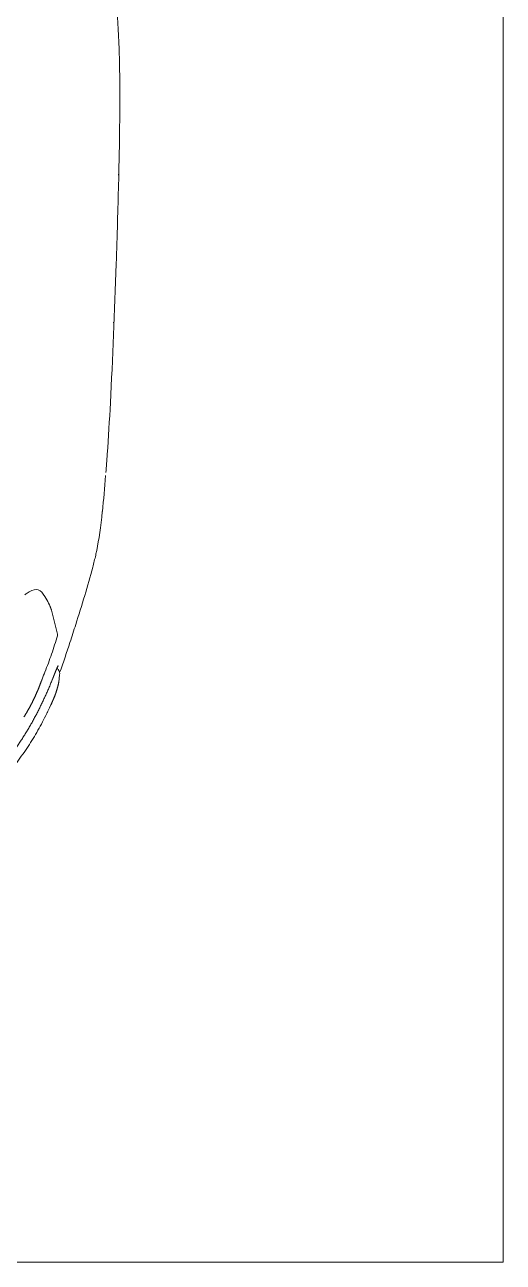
# Model space of a CAD drawing. Extents: x -1286 to 34975, y -230 to 6637.
# Drawn here: x 33765.2 to 33824.4, y 1407 to 1559.9 of the extents above; entities that cross this region are included whole.
import ezdxf
from ezdxf.xclip import XClip

# ---------------------------------------------------------------- set-up
doc = ezdxf.new("R2010")
doc.units = 0
doc.header["$LTSCALE"] = 20
doc.header["$XCLIPFRAME"] = 0
doc.layers.get('0').update_dxf_attribs({"color": 9, "lineweight": 9})
doc.layers.add('04', color=9, linetype='Continuous', lineweight=9)
doc.layers.add('06D', color=9, linetype='Continuous', lineweight=9)

# ---------------------------------------------------------------- blocks, each defined once
blk = doc.blocks.new('p-araba-polo')
at = {"extrusion": (0, 0, -1)}
for p, q in [((0.3189, 0.7484), (0.328, 0.7495)), ((0.3334, 0.7485), (0.3346, 0.7476)), ((0.3344, 0.7478), (0.3365, 0.7464)), ((0.4081, 0.7394), (0.3783, 0.7469)), ((0.4278, 0.7293), (0.4248, 0.7314))]:
    blk.add_line(p, q, dxfattribs=at)
at = {"flags": 128}
blk.add_lwpolyline([(0.427, 0.7064), (0.4277, 0.7072), (0.4282, 0.7081)], dxfattribs=at)
for points, degree, knots in [([(0.578, 0.8067), (0.5852, 0.8073), (0.6136, 0.8094), (0.6943, 0.8142), (0.7938, 0.8181), (0.9022, 0.8216), (0.9869, 0.8238), (1.0486, 0.8241), (1.0808, 0.8236)], 3, [0, 0, 0, 0, 0.049552, 0.182368, 0.511137, 0.607099, 0.78604, 1, 1, 1, 1]), ([(0.4758, 0.7941), (0.4779, 0.7946), (0.4931, 0.7978), (0.5106, 0.8003), (0.5297, 0.8023)], 3, [0, 0, 0, 0, 0.124213, 1, 1, 1, 1]), ([(0.5894, 0.8074), (0.5894, 0.8074), (0.5894, 0.8074), (0.5894, 0.8074), (0.5894, 0.8074), (0.5894, 0.8074), (0.5894, 0.8074), (0.5894, 0.8074), (0.5894, 0.8074), (0.5894, 0.8074), (0.5894, 0.8074), (0.5894, 0.8074), (0.5894, 0.8074), (0.5894, 0.8074), (0.5894, 0.8074)], 7, [0, 0, 0, 0, 0, 0, 0, 0, 1, 1, 1, 1, 1, 1, 1, 1, 1, 1, 1, 1, 1, 1, 1]), ([(0.3308, 0.7495), (0.3436, 0.7542), (0.3636, 0.7609), (0.3938, 0.7706), (0.4254, 0.7806), (0.4544, 0.789), (0.4711, 0.793), (0.4757, 0.7941)], 3, [0, 0, 0, 0, 0.260213, 0.420209, 0.662967, 0.897224, 1, 1, 1, 1]), ([(0.1774, 0.6572), (0.18, 0.6601), (0.1853, 0.6658), (0.1936, 0.6741), (0.2022, 0.6821), (0.2111, 0.6897), (0.2203, 0.697), (0.2298, 0.7039), (0.2395, 0.7105), (0.2494, 0.7168), (0.2595, 0.7227), (0.2698, 0.7283), (0.2803, 0.7337), (0.2874, 0.737), (0.2909, 0.7387)], 3, [0, 0, 0, 0, 0.083333, 0.166665, 0.249997, 0.333329, 0.416662, 0.499995, 0.583328, 0.666661, 0.749996, 0.83333, 0.916665, 1, 1, 1, 1]), ([(0.2909, 0.7387), (0.2938, 0.74), (0.2996, 0.7426), (0.3085, 0.7459), (0.3146, 0.7476), (0.3178, 0.7481)], 3, [0, 0, 0, 0, 0.333411, 0.666747, 1, 1, 1, 1]), ([(0.3764, 0.7468), (0.3726, 0.7457), (0.3649, 0.7434), (0.3536, 0.7396), (0.3424, 0.7356), (0.3351, 0.7327), (0.3314, 0.7312)], 3, [0, 0, 0, 0, 0.250001, 0.500002, 0.750003, 1, 1, 1, 1]), ([(0.3314, 0.7312), (0.3306, 0.7308), (0.3289, 0.7302), (0.3265, 0.7292), (0.3241, 0.7283), (0.3217, 0.7274), (0.3202, 0.7269), (0.3195, 0.7266)], 3, [0, 0, 0, 0, 0.19886, 0.400952, 0.606006, 0.809658, 1, 1, 1, 1])]:
    blk.add_open_spline(points, degree=degree, knots=knots)
for points, degree in [([(0.7638, 0.8164), (0.7637, 0.8164), (0.7637, 0.8163), (0.7636, 0.8162), (0.7635, 0.8161), (0.7634, 0.8159)], 5), ([(0.7638, 0.8164), (0.7637, 0.8164), (0.7637, 0.8163), (0.7636, 0.8162), (0.7635, 0.8161), (0.7634, 0.8159)], 5), ([(0.9357, 0.8222), (0.9352, 0.8222), (0.9348, 0.8222), (0.9343, 0.8222)], 3), ([(0.9453, 0.8224), (0.9455, 0.8224), (0.9457, 0.8224), (0.9459, 0.8223), (0.9461, 0.8222), (0.9463, 0.8221)], 5), ([(0.9453, 0.8224), (0.9455, 0.8224), (0.9457, 0.8224), (0.9459, 0.8223), (0.9461, 0.8222), (0.9463, 0.8221)], 5), ([(1.0811, 0.8236), (1.0881, 0.8235), (1.0946, 0.8233), (1.1009, 0.8231)], 3), ([(1.1014, 0.8231), (1.1013, 0.8231), (1.1011, 0.8231), (1.101, 0.8231), (1.1008, 0.8231), (1.1007, 0.8231), (1.1006, 0.8231), (1.1004, 0.8231)], 7), ([(1.1004, 0.8231), (1.1009, 0.8231), (1.1013, 0.8231), (1.1018, 0.8231), (1.1022, 0.823), (1.1026, 0.8229)], 5), ([(1.1026, 0.8229), (1.1022, 0.823), (1.1018, 0.8231), (1.1013, 0.8231), (1.1009, 0.8231), (1.1004, 0.8231)], 5), ([(1.1004, 0.8231), (1.1008, 0.8231), (1.1011, 0.8231), (1.1015, 0.8231)], 3), ([(1.1009, 0.8231), (1.1242, 0.8223), (1.1443, 0.821), (1.1589, 0.8187)], 3), ([(0.5299, 0.8024), (0.5443, 0.8039), (0.5588, 0.8052), (0.5741, 0.8064)], 3), ([(0.328, 0.7495), (0.3299, 0.7499), (0.3326, 0.7491), (0.3334, 0.7485)], 3), ([(0.3217, 0.7403), (0.3016, 0.7322), (0.2819, 0.7231), (0.2626, 0.713), (0.244, 0.7016), (0.2263, 0.6886), (0.21, 0.6742), (0.1949, 0.6585)], 7), ([(0.2817, 0.7343), (0.2817, 0.7343), (0.2818, 0.7344), (0.2818, 0.7344)], 3), ([(0.284, 0.7354), (0.2863, 0.7365), (0.2886, 0.7376), (0.2909, 0.7387)], 3), ([(0.3189, 0.7484), (0.3138, 0.7474), (0.3089, 0.7461), (0.3042, 0.7445), (0.2997, 0.7427), (0.2953, 0.7407), (0.2909, 0.7387)], 6), ([(0.291, 0.7387), (0.2909, 0.7387), (0.2909, 0.7387)], 2), ([(0.3392, 0.7476), (0.3378, 0.7469), (0.3359, 0.746), (0.3336, 0.745), (0.3308, 0.7439), (0.3278, 0.7427), (0.3247, 0.7415), (0.3217, 0.7403)], 7), ([(0.3218, 0.7403), (0.3218, 0.7404), (0.3217, 0.7404), (0.3217, 0.7403), (0.3217, 0.7403), (0.3217, 0.7403)], 5), ([(0.3217, 0.7403), (0.3217, 0.7403), (0.3217, 0.7404), (0.3217, 0.7404), (0.3218, 0.7403), (0.3218, 0.7403)], 5), ([(0.3342, 0.7479), (0.3342, 0.7479), (0.3342, 0.7479), (0.3343, 0.7479), (0.3343, 0.7479), (0.3343, 0.7479)], 5), ([(0.3342, 0.7479), (0.3342, 0.7479), (0.3343, 0.7479), (0.3343, 0.7479)], 3), ([(0.3392, 0.7476), (0.3389, 0.7475), (0.3386, 0.7474), (0.3383, 0.7472), (0.3379, 0.747), (0.3377, 0.7468)], 5), ([(0.3392, 0.7476), (0.339, 0.7475), (0.3387, 0.7474), (0.3385, 0.7473), (0.3382, 0.7472), (0.338, 0.747)], 5), ([(0.3764, 0.7468), (0.3768, 0.7469), (0.3772, 0.747), (0.3776, 0.747), (0.378, 0.747), (0.3783, 0.7469)], 5), ([(0.4081, 0.7394), (0.4089, 0.7391), (0.4097, 0.7388), (0.4106, 0.7385), (0.4114, 0.7382), (0.4122, 0.7378), (0.4131, 0.7375)], 6), ([(0.4248, 0.7314), (0.4196, 0.7347), (0.4139, 0.7373), (0.4081, 0.7394)], 3), ([(0.3195, 0.7266), (0.3131, 0.7243), (0.3067, 0.7217), (0.3004, 0.7189), (0.2941, 0.7159), (0.288, 0.7127), (0.2819, 0.7091), (0.276, 0.7054)], 7), ([(0.3228, 0.7278), (0.322, 0.7276), (0.3213, 0.7275), (0.3207, 0.7272), (0.3201, 0.7269), (0.3195, 0.7266)], 5), ([(0.3228, 0.7278), (0.322, 0.7276), (0.3213, 0.7275), (0.3207, 0.7272), (0.3201, 0.7269), (0.3195, 0.7266)], 5), ([(0.3291, 0.7303), (0.3291, 0.7303), (0.3292, 0.7304), (0.3293, 0.7304), (0.3293, 0.7304), (0.3294, 0.7304), (0.3294, 0.7304), (0.3295, 0.7304), (0.3296, 0.7305), (0.3296, 0.7305)], 9), ([(0.3296, 0.7305), (0.3296, 0.7305), (0.3295, 0.7304), (0.3294, 0.7304), (0.3294, 0.7304), (0.3293, 0.7304), (0.3293, 0.7304), (0.3292, 0.7304), (0.3291, 0.7303), (0.3291, 0.7303)], 9), ([(0.3291, 0.7303), (0.3291, 0.7303), (0.3291, 0.7303), (0.3291, 0.7303), (0.3291, 0.7303), (0.3291, 0.7303), (0.3291, 0.7303), (0.3291, 0.7303), (0.3291, 0.7303), (0.3291, 0.7303)], 9), ([(0.3317, 0.7313), (0.3315, 0.7313), (0.3314, 0.7312), (0.3314, 0.7312), (0.3314, 0.7312), (0.3314, 0.7312)], 5), ([(0.3317, 0.7313), (0.3315, 0.7313), (0.3314, 0.7312), (0.3314, 0.7312), (0.3314, 0.7312), (0.3314, 0.7312)], 5), ([(0.4334, 0.7204), (0.4334, 0.7239), (0.4311, 0.7269), (0.4278, 0.7293)], 3), ([(0.4282, 0.7081), (0.4316, 0.7131), (0.4335, 0.7174), (0.4334, 0.7204)], 3)]:
    blk.add_open_spline(points, degree=degree)

msp = doc.modelspace()

# ---------------------------------------------------------------- linework, layer by layer
at = {"layer": '06D'}
msp.add_lwpolyline([(33574.41, 1407.04), (33824.41, 1407.04), (33824.41, 1907.04), (33574.41, 1907.04)], close=True, dxfattribs=at)

# ---------------------------------------------------------------- block references
at = {"layer": '04'}
ref = msp.add_blockref('p-araba-polo', (33694.6, 1446.8), dxfattribs=dict(at, xscale=-100, yscale=100, zscale=100, rotation=270))
XClip(ref).set_block_clipping_path([(-0.0924763951, -0.9835002962), (4.0650970395, 0.9845199444)])

doc.saveas('drawing.dxf')
